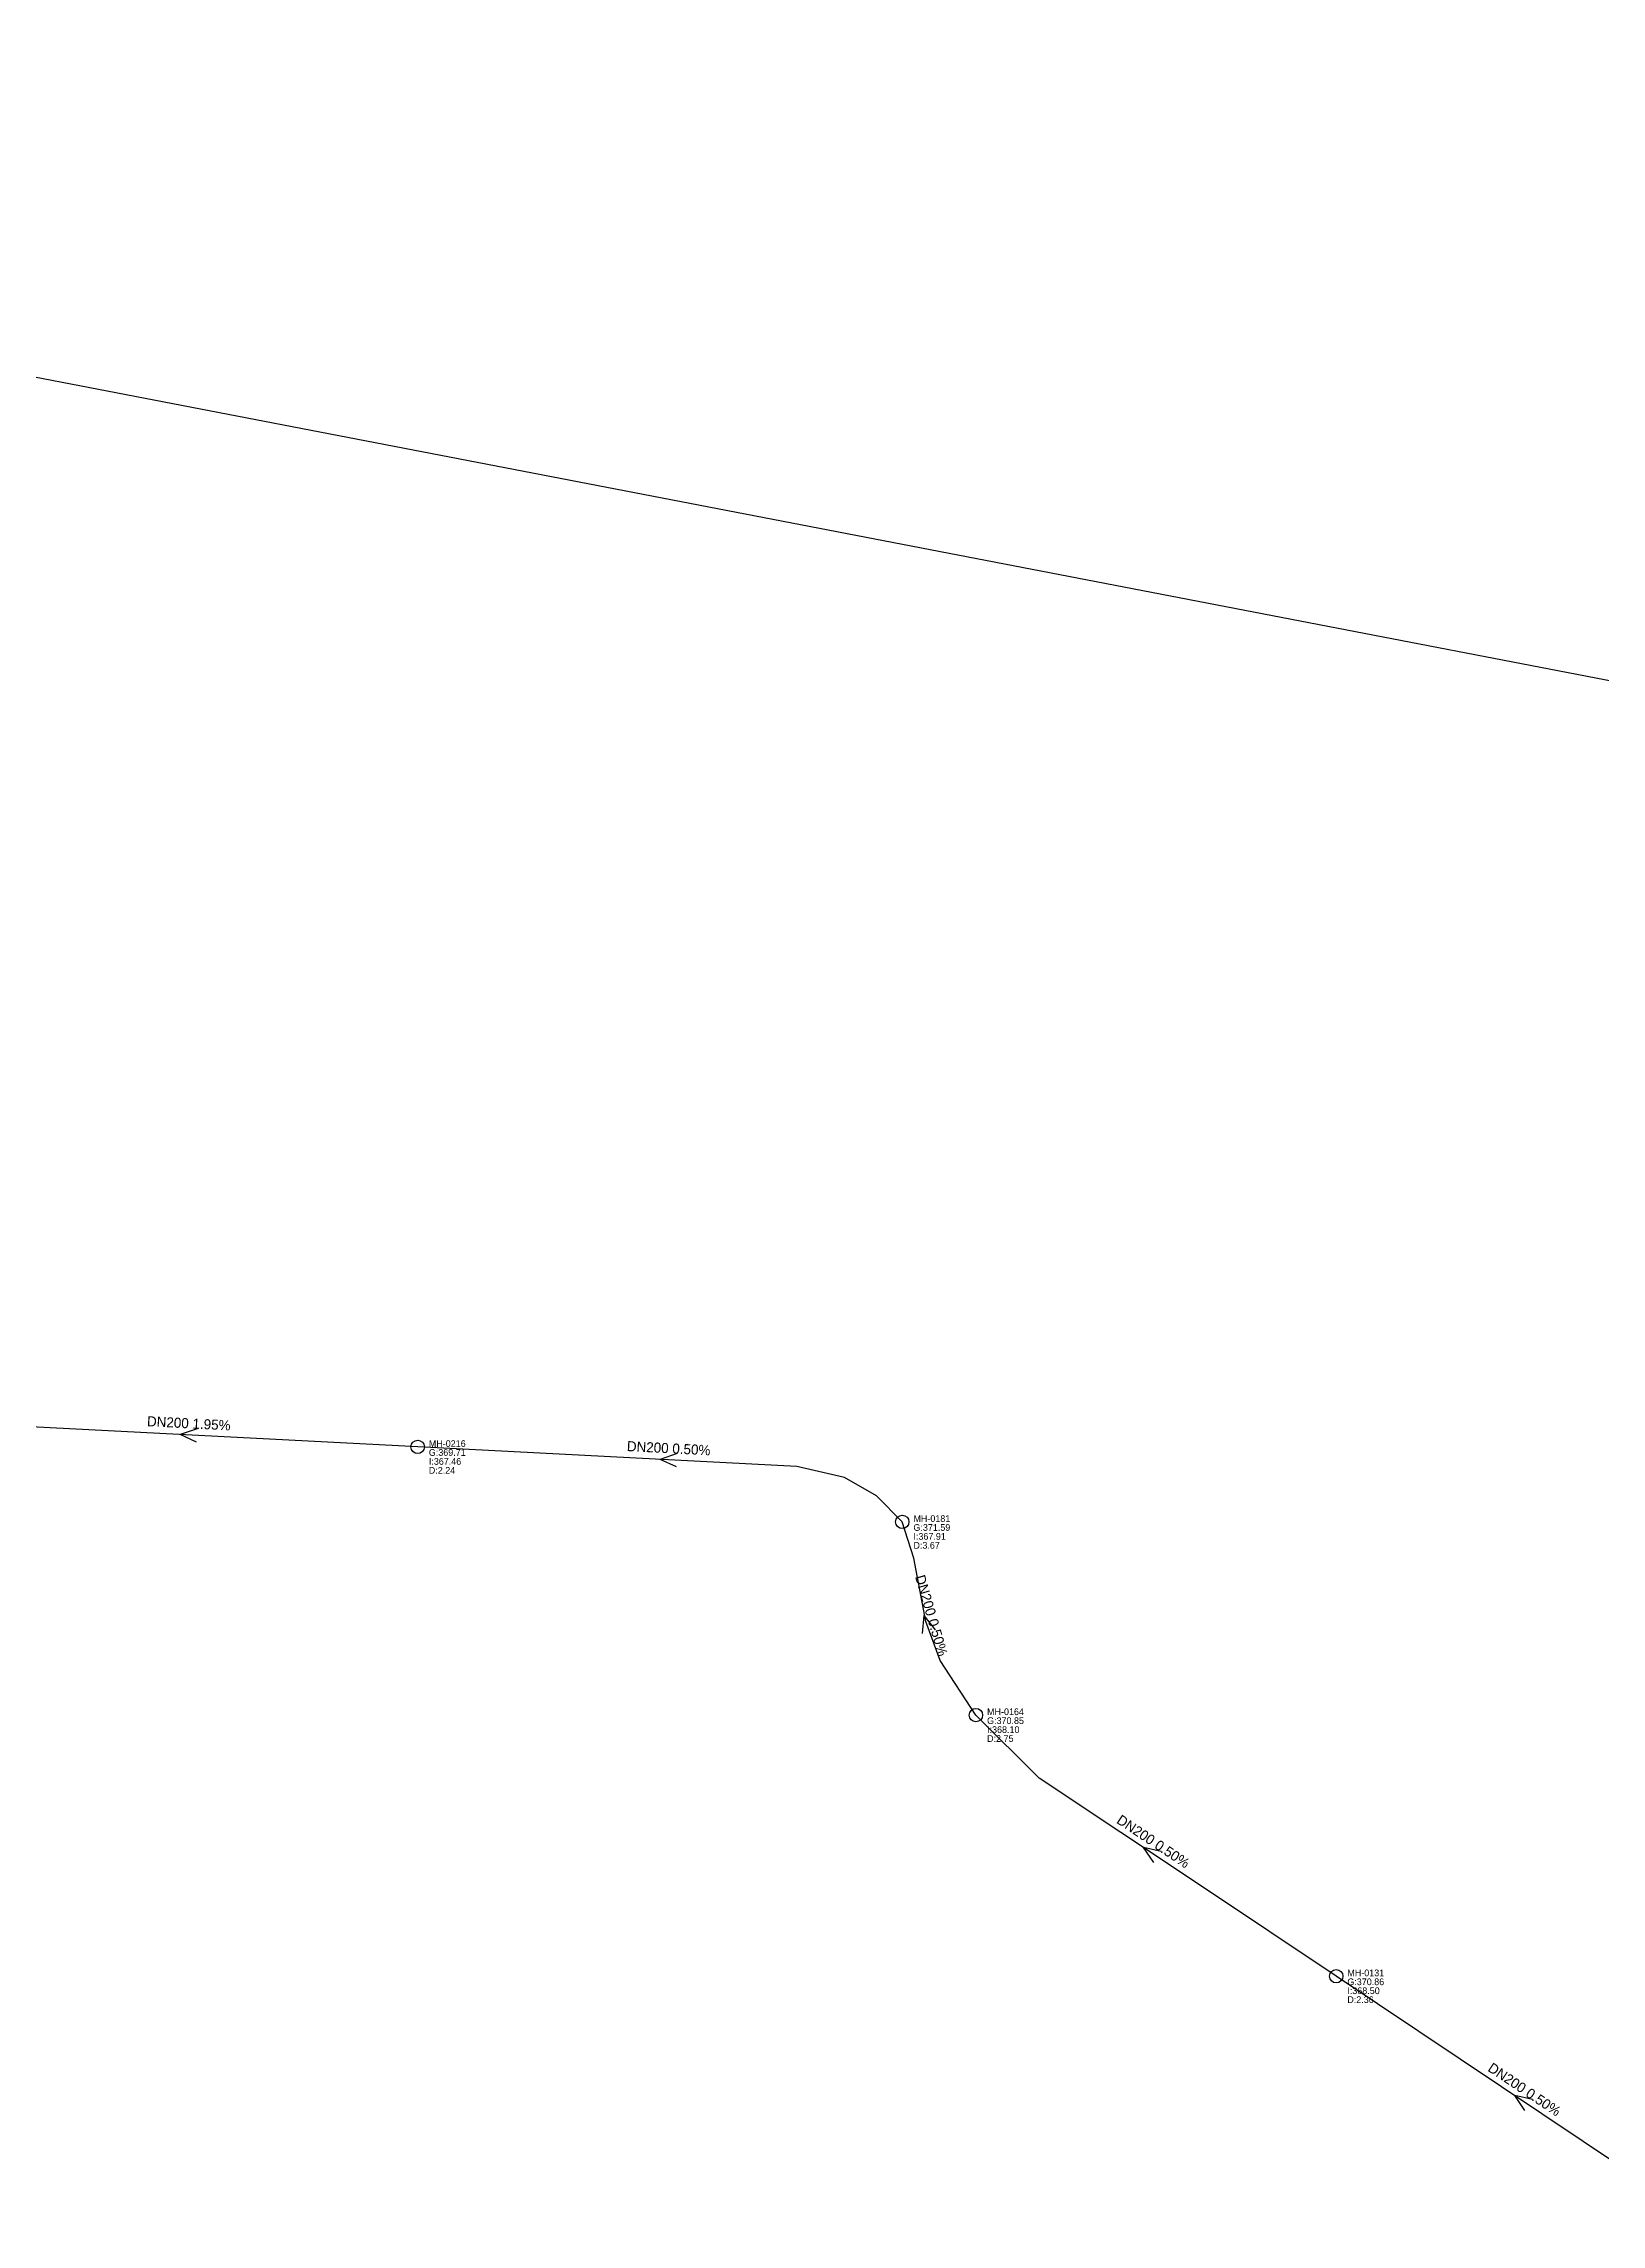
# Model space of a CAD drawing. Header units: metres. Extents: x 449149 to 451990, y 2566737 to 2570847.
# Drawn here: x 450798.4 to 451077.6, y 2570348 to 2570738.8 of the extents above; entities that cross this region are included whole.
import ezdxf
from ezdxf.enums import TextEntityAlignment as Align

# ---------------------------------------------------------------- set-up
doc = ezdxf.new("R2010")
doc.units = ezdxf.units.M
for name, color, linetype in [('SEW-CATCHMENT', 4, 'Continuous'), ('SEW-LABEL', 2, 'Continuous'), ('SEW-MH', 7, 'Continuous'), ('SEW-MH-LABEL', 8, 'Continuous'), ('SEW-PIPE-DN200', 3, 'Continuous')]:
    doc.layers.add(name, color=color, linetype=linetype)

msp = doc.modelspace()

# ---------------------------------------------------------------- linework, layer by layer
at = {"layer": 'SEW-CATCHMENT'}
msp.add_lwpolyline([(450486.81, 2570738.79), (451379.73, 2570566.72)], dxfattribs=at)
at = {"layer": 'SEW-LABEL'}
for p, q in [((450825.94, 2570490.55), (450822.88, 2570489.51)), ((450825.81, 2570488.16), (450822.88, 2570489.51)), ((450911.95, 2570486.1), (450908.89, 2570485.05)), ((450911.83, 2570483.7), (450908.89, 2570485.05)), ((450955.94, 2570453.87), (450956.26, 2570457.09)), ((450958.25, 2570454.54), (450956.26, 2570457.09)), ((450997.4, 2570412.82), (450995.56, 2570415.48)), ((450998.72, 2570414.81), (450995.56, 2570415.48)), ((451063.91, 2570368.37), (451062.08, 2570371.04)), ((451065.24, 2570370.37), (451062.08, 2570371.04))]:
    msp.add_line(p, q, dxfattribs=at)
at = {"layer": 'SEW-MH'}
for centre in [(450865.45, 2570487.3), (450952.31, 2570473.86), (450965.51, 2570439.24), (451030.08, 2570392.44)]:
    msp.add_circle(centre, 1.2, dxfattribs=at)
at = {"layer": 'SEW-PIPE-DN200'}
for points in [[(450865.45, 2570487.3), (450783.31, 2570491.56)], [(450952.31, 2570473.86), (450952.31, 2570473.86), (450947.66, 2570478.52), (450941.97, 2570481.83), (450933.43, 2570483.78), (450865.45, 2570487.3)], [(450965.51, 2570439.24), (450965.51, 2570439.24), (450959.07, 2570449), (450956.55, 2570456.01), (450954.37, 2570467.34), (450952.31, 2570473.86)], [(451030.08, 2570392.44), (451006.13, 2570408.45), (450976.83, 2570427.93), (450965.51, 2570439.24)], [(451096.58, 2570347.97), (451030.08, 2570392.44)]]:
    msp.add_lwpolyline(points, dxfattribs=at)

# ---------------------------------------------------------------- texts
at = {"layer": 'SEW-LABEL'}
for s, rotation, p in [('DN200 1.95%', 357.034, (450824.38, 2570490.63)), ('DN200 0.50%', 357.034, (450910.39, 2570486.17)), ('DN200 0.50%', 286.1989, (450956.68, 2570456.85)), ('DN200 0.50%', 326.3841, (450996.81, 2570415.85)), ('DN200 0.50%', 326.2297, (451063.33, 2570371.4))]:
    msp.add_text(s, height=1.8, rotation=rotation, dxfattribs=at).set_placement(p, align=Align.CENTER)
at = {"layer": 'SEW-MH-LABEL'}
for s, p in [('G:369.71', (450867.45, 2570485.7)), ('MH-0216', (450867.45, 2570487.3)), ('D:2.24', (450867.45, 2570482.5)), ('I:367.46', (450867.45, 2570484.1)), ('MH-0181', (450954.31, 2570473.86)), ('G:371.59', (450954.31, 2570472.26)), ('D:3.67', (450954.31, 2570469.06)), ('I:367.91', (450954.31, 2570470.66)), ('MH-0164', (450967.51, 2570439.24)), ('G:370.85', (450967.51, 2570437.64)), ('D:2.75', (450967.51, 2570434.44)), ('I:368.10', (450967.51, 2570436.04)), ('MH-0131', (451032.08, 2570392.44)), ('G:370.86', (451032.08, 2570390.84)), ('D:2.36', (451032.08, 2570387.64)), ('I:368.50', (451032.08, 2570389.24))]:
    msp.add_text(s, height=1.2, dxfattribs=at).set_placement(p)

doc.saveas('drawing.dxf')
